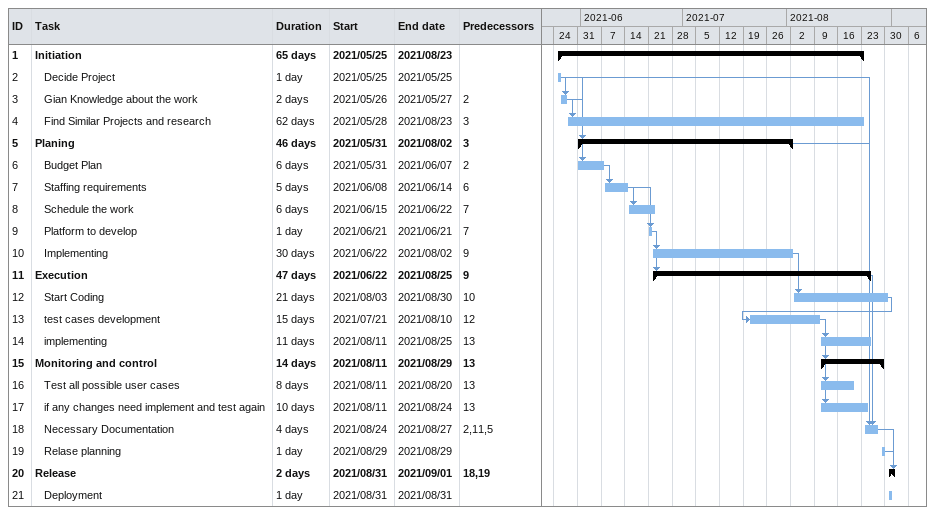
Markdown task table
| ID | Level | Task | Duration | Start | Finish | Predecessors |
|---|---|---|---|---|---|---|
| 1 | 1 | **Initiation** | 65d | 2021-05-25 | 2021-08-23 |  |
| 2 | 2 | Decide Project | 1d | 2021-05-25 | 2021-05-25 |  |
| 3 | 2 | Gian Knowledge about the work | 2d | 2021-05-26 | 2021-05-27 | 2 |
| 4 | 2 | Find Similar Projects and research | 62d | 2021-05-28 | 2021-08-23 | 3 |
| 5 | 1 | **Planing** | 46d | 2021-05-31 | 2021-08-02 | 3 |
| 6 | 2 | Budget Plan | 6d | 2021-05-31 | 2021-06-07 | 2 |
| 7 | 2 | Staffing requirements | 5d | 2021-06-08 | 2021-06-14 | 6 |
| 8 | 2 | Schedule the work | 6d | 2021-06-15 | 2021-06-22 | 7 |
| 9 | 2 | Platform to develop | 1d | 2021-06-21 | 2021-06-21 | 7 |
| 10 | 2 | Implementing | 30d | 2021-06-22 | 2021-08-02 | 9 |
| 11 | 1 | **Execution** | 47d | 2021-06-22 | 2021-08-25 | 9 |
| 12 | 2 | Start Coding | 21d | 2021-08-03 | 2021-08-30 | 10 |
| 13 | 2 | test cases development | 15d | 2021-07-21 | 2021-08-10 | 12 |
| 14 | 2 | implementing | 11d | 2021-08-11 | 2021-08-25 | 13 |
| 15 | 1 | **Monitoring and control** | 14d | 2021-08-11 | 2021-08-29 | 13 |
| 16 | 2 | Test all possible user cases | 8d | 2021-08-11 | 2021-08-20 | 13 |
| 17 | 2 | if any changes need implement and test again | 10d | 2021-08-11 | 2021-08-24 | 13 |
| 18 | 2 | Necessary Documentation | 4d | 2021-08-24 | 2021-08-27 | 2, 11, 5 |
| 19 | 2 | Relase planning | 1d | 2021-08-29 | 2021-08-29 |  |
| 20 | 1 | **Release** | 2d | 2021-08-31 | 2021-09-01 | 18, 19 |
| 21 | 2 | Deployment | 1d | 2021-08-31 | 2021-08-31 |  |
